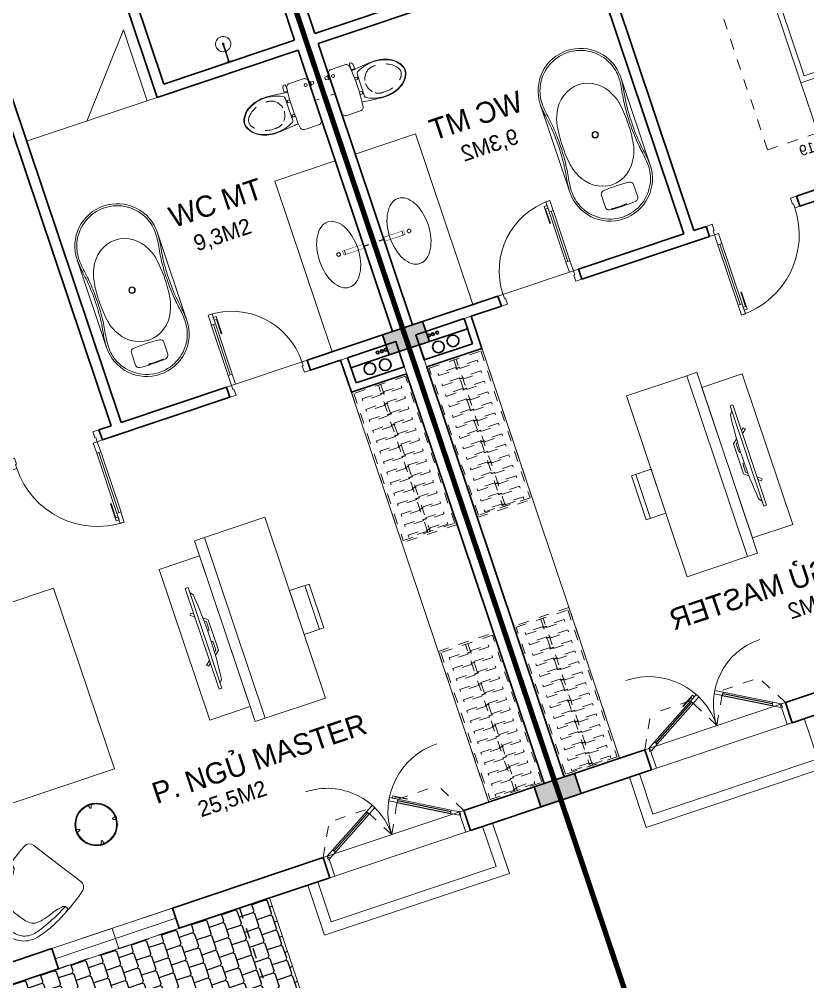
# Model space of a CAD drawing. Header units: metres. Extents: x 568332 to 569219, y 2065964 to 2066430.
# Drawn here: x 568441.15 to 568448.59, y 2065984.76 to 2065993.84 of the extents above; entities that cross this region are included whole.
import ezdxf

# ---------------------------------------------------------------- set-up
doc = ezdxf.new("R2010")
doc.units = ezdxf.units.M
for name, pattern in [('$AUDIT_BAD_LTYPE2', [0]), ('CENTER', [2, 1.25, -0.25, 0.25, -0.25]), ('HIDDEN', [0.375, 0.25, -0.125]), ('HIDDEN2', [0.1875, 0.125, -0.0625]), ('X-5M-G-MB PHONGNGU$0$HIDDEN2', [0.1875, 0.125, -0.0625]), ('xref-thap C (mb tang 32-2)$0$HIDDEN', [0.375, 0.25, -0.125])]:
    doc.linetypes.add(name, pattern=pattern)
doc.layers.get('0').update_dxf_attribs({"linetype": 'CONTINUOUS'})
doc.layers.get('DEFPOINTS').update_dxf_attribs({"linetype": 'CONTINUOUS'})
for name, color, linetype, lineweight in [('-CENTER', 143, 'CENTER', 13), ('-CONCRETE', 1, 'CONTINUOUS', 35), ('-DIM', 9, 'CONTINUOUS', 13), ('-DOOR', 137, 'CONTINUOUS', 9), ('-FURNITURE', 46, 'CONTINUOUS', 9), ('-KH', 143, 'CONTINUOUS', 13), ('-LINE1', 7, 'CONTINUOUS', 18), ('-LINE2', 252, 'CONTINUOUS', 9), ('-STEEL1', 1, 'CONTINUOUS', 35), ('-TEXT', 7, 'CONTINUOUS', 15), ('-WALL', 4, 'CONTINUOUS', 35), ('TEXT25', 2, 'CONTINUOUS', 13)]:
    doc.layers.add(name, color=color, linetype=linetype, lineweight=lineweight)
for name, color, linetype in [('-RANH GIOI LO DAT', 12, 'CONTINUOUS'), ('13. NET HATCH', 252, 'CONTINUOUS'), ('APOLIC', 7, 'CONTINUOUS'), ('ChiaLo', 128, 'CENTER')]:
    doc.layers.add(name, color=color, linetype=linetype)
doc.styles.add('SVN_AVO_thuong', font='')
doc.styles.add('T1', font='', dxfattribs={"height": 200})
doc.styles.get('SVN_AVO_thuong').set_extended_font_data('SVN-Avo')
doc.styles.get('T1').set_extended_font_data('VNgeometric Light')

# ---------------------------------------------------------------- blocks, each defined once
blk = doc.blocks.new('*U187')
at = {"linetype": 'X-5M-G-MB PHONGNGU$0$HIDDEN2'}
for points in [[(0, 600.0000000004657), (0, 0), (1636.196318108544, -5.568266150429466e-10), (1636.196318108544, 599.9999999999088)], [(1616.196318108544, 579.9996613718355), (1616.196318108544, 19.99966137183562), (20, 20.00000000046566), (20, 580.0000000004657)], [(1616.196318108544, 286.6991212949177), (1616.196318108544, 313.0991212948245), (20, 313.0991212953813), (19.99999859370291, 286.6991212952417)], [(113.7817614636733, 319.1750910408318), (109.4317788550979, 319.1750910408318), (109.4317788550979, 280.441767644881), (113.7817614636733, 280.441767644881)], [(227.7817614636733, 319.1750910407849), (223.4317788550979, 319.1750910407849), (223.4317788550979, 280.4417676448341), (227.7817614636733, 280.4417676448341)], [(341.7817614636733, 319.175091040738), (337.4317788550979, 319.175091040738), (337.4317788550979, 280.4417676447872), (341.7817614636733, 280.4417676447872)], [(455.7817614636733, 319.1750910406911), (451.4317788550979, 319.1750910406911), (451.4317788550979, 280.4417676447403), (455.7817614636733, 280.4417676447403)], [(569.7817614636733, 319.1750910406442), (565.431778855098, 319.1750910406442), (565.431778855098, 280.4417676446934), (569.7817614636733, 280.4417676446934)], [(683.7817614636733, 319.1750910405973), (679.431778855098, 319.1750910405973), (679.431778855098, 280.4417676446465), (683.7817614636733, 280.4417676446465)], [(797.7817614636733, 319.1750910405504), (793.431778855098, 319.1750910405504), (793.431778855098, 280.4417676445996), (797.7817614636733, 280.4417676445996)], [(911.7817614636733, 319.1750910405035), (907.431778855098, 319.1750910405035), (907.431778855098, 280.4417676445527), (911.7817614636733, 280.4417676445527)], [(1025.781761463673, 319.1750910404566), (1021.431778855098, 319.1750910404566), (1021.431778855098, 280.4417676445057), (1025.781761463673, 280.4417676445057)], [(1139.781761463673, 319.1750910404097), (1135.431778855098, 319.1750910404097), (1135.431778855098, 280.4417676444588), (1139.781761463673, 280.4417676444588)], [(1253.781761463673, 319.1750910403628), (1249.431778855098, 319.1750910403628), (1249.431778855098, 280.4417676444119), (1253.781761463673, 280.4417676444119)], [(1367.781761463673, 319.1750910403159), (1363.431778855098, 319.1750910403159), (1363.431778855098, 280.441767644365), (1367.781761463673, 280.441767644365)], [(1481.781761463673, 319.175091040269), (1477.431778855098, 319.175091040269), (1477.431778855098, 280.4417676443181), (1481.781761463673, 280.4417676443181)], [(1595.781761463673, 319.175091040222), (1591.431778855098, 319.175091040222), (1591.431778855098, 280.4417676442712), (1595.781761463673, 280.4417676442712)]]:
    blk.add_lwpolyline(points, close=True, dxfattribs=at)
for points in [[(122.2409142897814, 313.1103512093413), (122.2409142897814, 515.2497102723445), (100.1765458012815, 515.2497102723445), (100.1765458012815, 313.1103512093413)], [(236.2409142897814, 313.1103512092944), (236.2409142897814, 515.2497102722975), (214.1765458012815, 515.2497102722975), (214.1765458012815, 313.1103512092944)], [(350.2409142897814, 313.1103512092475), (350.2409142897814, 515.2497102722507), (328.1765458012815, 515.2497102722507), (328.1765458012815, 313.1103512092475)], [(464.2409142897814, 313.1103512092006), (464.2409142897814, 515.2497102722037), (442.1765458012815, 515.2497102722037), (442.1765458012815, 313.1103512092006)], [(578.2409142897814, 313.1103512091537), (578.2409142897814, 515.2497102721569), (556.1765458012815, 515.2497102721569), (556.1765458012815, 313.1103512091537)], [(692.2409142897814, 313.1103512091068), (692.2409142897814, 515.24971027211), (670.1765458012815, 515.24971027211), (670.1765458012815, 313.1103512091068)], [(806.2409142897814, 313.1103512090599), (806.2409142897814, 515.249710272063), (784.1765458012815, 515.249710272063), (784.1765458012815, 313.1103512090599)], [(920.2409142897814, 313.110351209013), (920.2409142897814, 515.2497102720162), (898.1765458012815, 515.2497102720162), (898.1765458012815, 313.110351209013)], [(1034.240914289781, 313.1103512089661), (1034.240914289781, 515.2497102719692), (1012.176545801281, 515.2497102719692), (1012.176545801281, 313.1103512089661)], [(1148.240914289781, 313.1103512089192), (1148.240914289781, 515.2497102719224), (1126.176545801281, 515.2497102719224), (1126.176545801281, 313.1103512089192)], [(1262.240914289781, 313.1103512088723), (1262.240914289781, 515.2497102718754), (1240.176545801281, 515.2497102718754), (1240.176545801281, 313.1103512088723)], [(1376.240914289781, 313.1103512088254), (1376.240914289781, 515.2497102718285), (1354.176545801281, 515.2497102718285), (1354.176545801281, 313.1103512088254)], [(1490.240914289781, 313.1103512087785), (1490.240914289781, 515.2497102717816), (1468.176545801281, 515.2497102717816), (1468.176545801281, 313.1103512087785)], [(1604.240914289781, 313.1103512087315), (1604.240914289781, 515.2497102717347), (1582.176545801281, 515.2497102717347), (1582.176545801281, 313.1103512087315)], [(100.1765458012815, 286.7103512094345), (100.1765458012815, 92.0852110228024), (122.2409142897814, 92.0852110228024), (122.2409142897814, 286.7103512094345)], [(214.1765458012815, 286.7103512093876), (214.1765458012815, 92.08521102275549), (236.2409142897814, 92.08521102275549), (236.2409142897814, 286.7103512093876)], [(328.1765458012815, 286.7103512093407), (328.1765458012815, 92.08521102270858), (350.2409142897814, 92.08521102270858), (350.2409142897814, 286.7103512093407)], [(442.1765458012815, 286.7103512092938), (442.1765458012815, 92.08521102266168), (464.2409142897814, 92.08521102266168), (464.2409142897814, 286.7103512092938)], [(556.1765458012815, 286.7103512092469), (556.1765458012815, 92.08521102261477), (578.2409142897814, 92.08521102261477), (578.2409142897814, 286.7103512092469)], [(670.1765458012815, 286.7103512092), (670.1765458012815, 92.08521102256786), (692.2409142897814, 92.08521102256786), (692.2409142897814, 286.7103512092)], [(784.1765458012815, 286.7103512091531), (784.1765458012815, 92.08521102252095), (806.2409142897814, 92.08521102252095), (806.2409142897814, 286.7103512091531)], [(898.1765458012815, 286.7103512091062), (898.1765458012815, 92.08521102247404), (920.2409142897814, 92.08521102247404), (920.2409142897814, 286.7103512091062)], [(1012.176545801281, 286.7103512090592), (1012.176545801281, 92.08521102242715), (1034.240914289781, 92.08521102242715), (1034.240914289781, 286.7103512090592)], [(1126.176545801281, 286.7103512090123), (1126.176545801281, 92.08521102238024), (1148.240914289781, 92.08521102238024), (1148.240914289781, 286.7103512090123)], [(1240.176545801281, 286.7103512089654), (1240.176545801281, 92.08521102233333), (1262.240914289781, 92.08521102233333), (1262.240914289781, 286.7103512089654)], [(1354.176545801281, 286.7103512089186), (1354.176545801281, 92.08521102228642), (1376.240914289781, 92.08521102228642), (1376.240914289781, 286.7103512089186)], [(1468.176545801281, 286.7103512088717), (1468.176545801281, 92.0852110222395), (1490.240914289781, 92.0852110222395), (1490.240914289781, 286.7103512088717)], [(1582.176545801281, 286.7103512088247), (1582.176545801281, 92.0852110221926), (1604.240914289781, 92.0852110221926), (1604.240914289781, 286.7103512088247)]]:
    blk.add_lwpolyline(points, dxfattribs=at)
blk = doc.blocks.new('*U189')
at = {"linetype": 'X-5M-G-MB PHONGNGU$0$HIDDEN2'}
for points in [[(0, 600.0000000004657), (0, 0), (1636.196318366162, -5.568266151489479e-10), (1636.196318366162, 599.9999999999088)], [(1616.196318366162, 579.9996613718355), (1616.196318366162, 19.99966137183562), (20, 20.00000000046566), (20, 580.0000000004657)], [(1616.196318366162, 286.6991212949177), (1616.196318366162, 313.0991212948245), (20, 313.0991212953813), (19.99999859370291, 286.6991212952417)], [(113.7817614636733, 319.1750910408318), (109.4317788550979, 319.1750910408318), (109.4317788550979, 280.441767644881), (113.7817614636733, 280.441767644881)], [(227.7817614636733, 319.1750910407849), (223.4317788550979, 319.1750910407849), (223.4317788550979, 280.4417676448341), (227.7817614636733, 280.4417676448341)], [(341.7817614636733, 319.175091040738), (337.4317788550979, 319.175091040738), (337.4317788550979, 280.4417676447872), (341.7817614636733, 280.4417676447872)], [(455.7817614636733, 319.1750910406911), (451.4317788550979, 319.1750910406911), (451.4317788550979, 280.4417676447403), (455.7817614636733, 280.4417676447403)], [(569.7817614636733, 319.1750910406442), (565.431778855098, 319.1750910406442), (565.431778855098, 280.4417676446934), (569.7817614636733, 280.4417676446934)], [(683.7817614636733, 319.1750910405973), (679.431778855098, 319.1750910405973), (679.431778855098, 280.4417676446465), (683.7817614636733, 280.4417676446465)], [(797.7817614636733, 319.1750910405504), (793.431778855098, 319.1750910405504), (793.431778855098, 280.4417676445996), (797.7817614636733, 280.4417676445996)], [(911.7817614636733, 319.1750910405035), (907.431778855098, 319.1750910405035), (907.431778855098, 280.4417676445527), (911.7817614636733, 280.4417676445527)], [(1025.781761463673, 319.1750910404566), (1021.431778855098, 319.1750910404566), (1021.431778855098, 280.4417676445057), (1025.781761463673, 280.4417676445057)], [(1139.781761463673, 319.1750910404097), (1135.431778855098, 319.1750910404097), (1135.431778855098, 280.4417676444588), (1139.781761463673, 280.4417676444588)], [(1253.781761463673, 319.1750910403628), (1249.431778855098, 319.1750910403628), (1249.431778855098, 280.4417676444119), (1253.781761463673, 280.4417676444119)], [(1367.781761463673, 319.1750910403159), (1363.431778855098, 319.1750910403159), (1363.431778855098, 280.441767644365), (1367.781761463673, 280.441767644365)], [(1481.781761463673, 319.175091040269), (1477.431778855098, 319.175091040269), (1477.431778855098, 280.4417676443181), (1481.781761463673, 280.4417676443181)], [(1595.781761463673, 319.175091040222), (1591.431778855098, 319.175091040222), (1591.431778855098, 280.4417676442712), (1595.781761463673, 280.4417676442712)]]:
    blk.add_lwpolyline(points, close=True, dxfattribs=at)
for points in [[(122.2409142897814, 313.1103512093413), (122.2409142897814, 515.2497102723445), (100.1765458012815, 515.2497102723445), (100.1765458012815, 313.1103512093413)], [(236.2409142897814, 313.1103512092944), (236.2409142897814, 515.2497102722975), (214.1765458012815, 515.2497102722975), (214.1765458012815, 313.1103512092944)], [(350.2409142897814, 313.1103512092475), (350.2409142897814, 515.2497102722507), (328.1765458012815, 515.2497102722507), (328.1765458012815, 313.1103512092475)], [(464.2409142897814, 313.1103512092006), (464.2409142897814, 515.2497102722037), (442.1765458012815, 515.2497102722037), (442.1765458012815, 313.1103512092006)], [(578.2409142897814, 313.1103512091537), (578.2409142897814, 515.2497102721569), (556.1765458012815, 515.2497102721569), (556.1765458012815, 313.1103512091537)], [(692.2409142897814, 313.1103512091068), (692.2409142897814, 515.24971027211), (670.1765458012815, 515.24971027211), (670.1765458012815, 313.1103512091068)], [(806.2409142897814, 313.1103512090599), (806.2409142897814, 515.249710272063), (784.1765458012815, 515.249710272063), (784.1765458012815, 313.1103512090599)], [(920.2409142897814, 313.110351209013), (920.2409142897814, 515.2497102720162), (898.1765458012815, 515.2497102720162), (898.1765458012815, 313.110351209013)], [(1034.240914289781, 313.1103512089661), (1034.240914289781, 515.2497102719692), (1012.176545801281, 515.2497102719692), (1012.176545801281, 313.1103512089661)], [(1148.240914289781, 313.1103512089192), (1148.240914289781, 515.2497102719224), (1126.176545801281, 515.2497102719224), (1126.176545801281, 313.1103512089192)], [(1262.240914289781, 313.1103512088723), (1262.240914289781, 515.2497102718754), (1240.176545801281, 515.2497102718754), (1240.176545801281, 313.1103512088723)], [(1376.240914289781, 313.1103512088254), (1376.240914289781, 515.2497102718285), (1354.176545801281, 515.2497102718285), (1354.176545801281, 313.1103512088254)], [(1490.240914289781, 313.1103512087785), (1490.240914289781, 515.2497102717816), (1468.176545801281, 515.2497102717816), (1468.176545801281, 313.1103512087785)], [(1604.240914289781, 313.1103512087315), (1604.240914289781, 515.2497102717347), (1582.176545801281, 515.2497102717347), (1582.176545801281, 313.1103512087315)], [(100.1765458012815, 286.7103512094345), (100.1765458012815, 92.0852110228024), (122.2409142897814, 92.0852110228024), (122.2409142897814, 286.7103512094345)], [(214.1765458012815, 286.7103512093876), (214.1765458012815, 92.08521102275549), (236.2409142897814, 92.08521102275549), (236.2409142897814, 286.7103512093876)], [(328.1765458012815, 286.7103512093407), (328.1765458012815, 92.08521102270858), (350.2409142897814, 92.08521102270858), (350.2409142897814, 286.7103512093407)], [(442.1765458012815, 286.7103512092938), (442.1765458012815, 92.08521102266168), (464.2409142897814, 92.08521102266168), (464.2409142897814, 286.7103512092938)], [(556.1765458012815, 286.7103512092469), (556.1765458012815, 92.08521102261477), (578.2409142897814, 92.08521102261477), (578.2409142897814, 286.7103512092469)], [(670.1765458012815, 286.7103512092), (670.1765458012815, 92.08521102256786), (692.2409142897814, 92.08521102256786), (692.2409142897814, 286.7103512092)], [(784.1765458012815, 286.7103512091531), (784.1765458012815, 92.08521102252095), (806.2409142897814, 92.08521102252095), (806.2409142897814, 286.7103512091531)], [(898.1765458012815, 286.7103512091062), (898.1765458012815, 92.08521102247404), (920.2409142897814, 92.08521102247404), (920.2409142897814, 286.7103512091062)], [(1012.176545801281, 286.7103512090592), (1012.176545801281, 92.08521102242715), (1034.240914289781, 92.08521102242715), (1034.240914289781, 286.7103512090592)], [(1126.176545801281, 286.7103512090123), (1126.176545801281, 92.08521102238024), (1148.240914289781, 92.08521102238024), (1148.240914289781, 286.7103512090123)], [(1240.176545801281, 286.7103512089654), (1240.176545801281, 92.08521102233333), (1262.240914289781, 92.08521102233333), (1262.240914289781, 286.7103512089654)], [(1354.176545801281, 286.7103512089186), (1354.176545801281, 92.08521102228642), (1376.240914289781, 92.08521102228642), (1376.240914289781, 286.7103512089186)], [(1468.176545801281, 286.7103512088717), (1468.176545801281, 92.0852110222395), (1490.240914289781, 92.0852110222395), (1490.240914289781, 286.7103512088717)], [(1582.176545801281, 286.7103512088247), (1582.176545801281, 92.0852110221926), (1604.240914289781, 92.0852110221926), (1604.240914289781, 286.7103512088247)]]:
    blk.add_lwpolyline(points, dxfattribs=at)
blk = doc.blocks.new('1800X2000')
at = {"layer": '-FURNITURE'}
blk.add_line((325497.3064970744, 17765.29446492715), (325497.3064973904, 19565.2944651944), dxfattribs=at)
for points in [[(323997.3057774993, 19565.2944651944), (325997.3064971831, 19565.2944651944), (325997.3064971831, 17765.29446484288), (323997.3057774993, 17765.29446484288)], [(325612.9490047574, 19390.79434491032), (325919.0064973457, 19390.79434491032), (325919.0064973457, 18691.29434485664), (325612.9490047574, 18691.29434485664)], [(325612.9490046239, 18629.79434491026), (325919.0064972151, 18629.79434491026), (325919.0064972151, 17946.79434485664), (325612.9490046239, 17946.79434485664)]]:
    blk.add_lwpolyline(points, close=True, dxfattribs=at)
blk = doc.blocks.new('shower')
for points in [[(180919.3447017173, -32316.45425928477), (180912.3337561736, -32316.45425928477), (180912.3337561736, -32146.62790954509), (180919.3447017173, -32146.62790954509)], [(180929.3839969719, -32326.62790954066), (180902.2944609144, -32326.62790954066), (180902.2944609144, -32316.45425928477), (180929.3839969719, -32316.45425928477)]]:
    blk.add_lwpolyline(points, close=True)
for radius, start, end in [(72, 272.7906698559544, 267.2093301440456), (8.346062492523743, 294.8355446212717, 245.1644553787283)]:
    blk.add_arc((180915.8392289462, -32146.62790954416), radius, start, end)
blk = doc.blocks.new('XR.MB.LM123$0$tvi 1')
blk.add_lwpolyline([(28.54445810673496, -2.291926648467779e-10), (28.54445810673496, -999.9999999999964), (-7.275957614183426e-12, -1000), (0, 0)], close=True)
for points in [[(28.54445810680045, -50.31958968611434), (52.37372755713295, -80.86315460130209)], [(-24.09820395050338, -235.5599978379832), (-39.09879504836863, -251.7939635238108)], [(0, -284.7849796677438), (-39.09879504836863, -251.7939635238108)], [(0, -255.9952397129928), (-24.09820395050338, -235.5599978379832)], [(69.66229681991535, -315.0836646851385), (111.1934016081432, -350.2927865858655), (111.193401608034, -649.712917566063), (69.68611289083492, -684.9110379843005)], [(89.09002233762294, -445.7449799550195), (89.09002233762294, -359.9578938602899), (70.91298945683957, -344.6203678706661)], [(89.09002233762294, -445.7449799550195), (73.49991829216015, -445.7449799550232)], [(89.09002233768115, -554.2550200447404), (89.09002233773936, -640.0421061392371), (70.91298945678864, -655.3796321293303)], [(89.09002233768115, -554.2550200447404), (73.49991829216015, -554.2550200447404)], [(0, -715.2150203320198), (-39.09879504836863, -748.2060364759491)], [(-24.09820395050338, -764.4400021620095), (-39.09879504836863, -748.2060364759491)], [(0, -744.004760287), (-24.09820395050338, -764.4400021620095)], [(28.54445810674224, -949.680410313882), (52.37372755713295, -919.1368453984578)]]:
    blk.add_lwpolyline(points)
blk.add_arc((-4025.16618952866, -499.9999999999964), 4099.025185406737, 354.1310878512652, 5.868912148527433)
blk = doc.blocks.new('A$C7D524948')
at = {"layer": '-FURNITURE'}
for points in [[(-1.862645149230957e-09, 824.9500000011176, 0.02374928999430728), (-77.15000000130385, 820, 0.1110396266945436), (-175.0999999996275, 786.1500000022352, 0.08516816991690027), (-234.9500000011176, 733.25, 0.08855014736123698), (-281.5499999988824, 649.3499999996275, 0.02790636319614463), (-315.9500000011176, 525.5999999996275, 0.02834164487538841), (-340.4000000022352, 372.8000000007451, 0.04711987010175965), (-341.0999999996275, 283.4000000003725, 0.5135274654112972), (-284.5500000007451, 299.9500000011176, 0.05957759956988055), (-242.5500000026077, 413.6500000003725, -0.03446512451505389), (-213.1500000003725, 507.4499999992549, -0.05927668371543007), (-182.7500000009313, 564.2999999988824, -0.1661460996977688), (-133.4500000011176, 600.4000000003725, -0.0525641271264061), (-75.80000000074506, 611.9500000011176, -0.02855401869774651), (-1.862645149230957e-09, 614.6500000003725, -3.543335205159532)], [(-1.862645149230957e-09, 824.9500000011176, -0.02374928999430728), (77.14999999850988, 820.0000000018626, -0.1110396266945436), (175.0999999986961, 786.1500000003725, -0.08516816991690027), (234.9499999992549, 733.25, -0.08855014736123698), (281.5499999988824, 649.3499999996275, -0.02790636319614463), (315.9500000011176, 525.5999999996275, -0.02834164487538841), (340.3999999985099, 372.8000000007451, -0.04711987010175965), (341.0999999996275, 283.4000000022352, -0.5135274654112972), (284.5500000007451, 299.9499999992549, -0.05957759956988055), (242.5499999988824, 413.6499999985099, 0.03446512451505389), (213.1499999994412, 507.4500000011176, 0.05927668371543007), (182.75, 564.3000000007451, 0.1661460996977688), (133.4499999983236, 600.4000000003725, 0.0525641271264061), (75.79999999888241, 611.9499999992549, 0.02855401869774651), (-1.862645149230957e-09, 614.6500000003725, 3.543335205159532)], [(-0.5500000007450581, 774.1500000003725, 0.1055837687742558), (-137.8000000007451, 751.3000000007451, 0.08397584501256396), (-176, 728.25, 0.1493020227225411), (-241.2000000011176, 626.1999999992549, 0.02490854660583826), (-289.25, 424.1500000003725, 0.02643887537121914), (-306.5679914960638, 278.4068524483591, -0.8863330528017872)], [(-0.5500000007450581, 774.1500000003725, -0.1055837687742558), (136.6999999992549, 751.3000000007451, -0.08397584501256396), (174.8999999985099, 728.2500000018626, -0.1493020227225411), (240.0999999986961, 626.1999999992549, -0.02490854660583826), (288.1499999975786, 424.1500000003725, -0.02643887537121914), (305.467991495505, 278.4068524483591, 0.8863330528017872)], [(-342.8562581948936, 328.1164919566363, 0.02267140514630937), (-350.039135296829, 124.5, 0.01212164544072816), (-345.6391352973878, 57.0500000026077, 0.4055082152921144), (-279.3891352973878, 0), (0, 0)], [(342.8562581939623, 328.1164919547737, -0.02267140514630937), (350.0391352958977, 124.5, -0.01212164544072816), (345.6391352955252, 57.05000000074506, -0.4055082152921144), (279.3891352964565, 0), (0, 0)]]:
    blk.add_lwpolyline(points, format="xyb", dxfattribs=at)
blk = doc.blocks.new('A$C52EE6B0C')
for p, q in [((-17.20769670707523, 15.73427220259327), (17.21740616677562, 15.73427220259327)), ((-17.20769664159161, -15.76179078378482), (17.25286010079435, -15.76177874789573))]:
    blk.add_line(p, q)
for radius in [1.2047244094, 1.0625984252]:
    blk.add_circle((0.004854760598391294, -0.01375929062487558), radius)
for centre, radius, start, end in [((-17.24314525874797, -0.01207868778146803), 15.74633857169191, 90.00004679933201, 180.0060212317107), ((-17.25508472573711, 0.1019342582440004), 14.92367355756088, 89.89259614786677, 114.0143398310184), ((-18.18116453613038, -21.56814891623799), 37.31420158923805, 80.32537186998005, 88.55949406869577), ((-17.85723445771146, -16.41196067107376), 31.44385665188106, 80.95530103647799, 88.85173392611411), ((3.492732717044419, 116.0118507486186), 102.6900642221361, 260.8064278436171, 264.356453546728), ((10.00461303815246, 158.7953360565007), 145.2428134353977, 261.321760178495, 262.6566174950622), ((-0.8758374273893423, 77.0744670072454), 62.80248494290996, 262.9722866301048, 270.8034968767962), ((0.8855469487607479, 77.0744670072454), 62.80248494290996, 269.1965031232039, 277.0277133698951), ((-18.4352474148327, 226.8786012548953), 214.5500408366301, 276.9922117853802, 278.5967700074263), ((-9.994903516751947, 158.7953360565007), 145.2428134353977, 277.3433825049378, 278.678239821505), ((18.19087405753089, -21.56814891623799), 37.31420158923805, 91.44050593130423, 99.67462813001998), ((17.49661970126908, -11.01489087357186), 26.04177352760918, 90.57161639594337, 98.52623542419117), ((17.38028173809289, 0.6458196171442978), 14.38048270410287, 65.5240217261104, 90.57161639594337), ((17.25285478011938, -0.01207868778146803), 15.74633857169191, 359.9939787682893, 89.999953200668), ((-17.21041953764507, 0.001682114729192108), 15.03342542002128, 114.0143397923319, 180.0588324882195), ((-7.450100970658241, -0.4025184732163325), 12.18724008712164, 113.3669392692271, 178.1720206420629), ((-5.419667109847069, -2.205582012422383), 14.69270855791083, 98.51976196149644, 117.8512947361469), ((-0.2559751088847406, -36.67531980102649), 49.54707038386372, 89.69837733597764, 98.51976196149644), ((-0.4392543211579323, 89.40770245710155), 75.83928513553873, 265.3361413481834, 270.3355216603239), ((0.5786736126174219, 84.46415005414747), 70.89675459107134, 269.5362586194438, 275.7509718273354), ((0.26568463028525, -36.67531980102649), 49.54707038386372, 81.48023803850357, 90.30162266402236), ((5.429376631247578, -2.205582012422383), 14.69270855791083, 62.14870526385309, 81.48023803850357), ((7.459810492087854, -0.4025184732163325), 12.18724008712164, 1.827979357937088, 66.63306073077288), ((17.03142645675689, -0.1205247127218172), 15.22249436628161, 0.4018525137937155, 65.5240217261104), ((28.29923964393674, 2.770475775178056), 0.2863587186237817, 160.8078893687392, 185.677575747249), ((1.032724158198107, 0.0596931052277796), 27.11457574387047, 359.8447870516113, 5.677575747249001), ((28.14528837171383, 2.82406351249665), 0.1233475539422422, 123.474108831765, 160.8078893687392), ((28.11764562025201, 2.865868186636362), 0.07323016681635565, 85.79124561711077, 123.474108831765), ((28.11499697584077, 2.829875804425683), 0.1093198730242431, 39.09426345110634, 85.79124561711077), ((27.9923979784362, 2.718469867249951), 0.2748749163090767, 4.941295606222266, 41.00239497281166), ((1.841417531803017, 0.05082119413418695), 26.56153366930607, 359.8606935406443, 5.815426488843808), ((-17.24314525874797, -0.01544044824549928), 15.74633857169191, 179.9939787682893, 269.999953200668), ((-17.21041951692314, -0.02920073014684021), 15.03342545060523, 179.9411309193374, 245.9856601689816), ((-7.450100970658241, 0.3749993371893652), 12.18724008712164, 181.8279793579371, 246.6330607307729), ((7.459810492087854, 0.3749993371893652), 12.18724008712164, 293.3669392692271, 358.1720206420629), ((17.25285478011938, -0.01544044824549928), 15.74633857169191, 270.000046799332, 0.006021231710728335), ((17.0314264257031, 0.09300610912032425), 15.22249441194929, 294.4759783475301, 359.5981396082714), ((28.29923964393674, -2.797994911205024), 0.2863587186237817, 174.322424252751, 199.1921106312608), ((1.032724158198107, -0.08721224125474691), 27.11457574387047, 354.322424252751, 0.1552129483886985), ((28.14528837171383, -2.851582648523618), 0.1233475539422422, 199.1921106312608, 236.525891168235), ((28.11764562025201, -2.89338732266333), 0.07323016681635565, 236.525891168235, 274.2087543828892), ((28.11499697584077, -2.85739494045265), 0.1093198730242431, 274.2087543828892, 320.9057365488936), ((27.9923979784362, -2.745989003276918), 0.2748749163090767, 318.9976050271883, 355.0587043937777), ((1.841417531803017, -0.07834033016115427), 26.56153366930607, 354.1845735111562, 0.1393064593556944), ((-17.25508472573711, -0.1294528978760354), 14.92367355756088, 245.9856601689816, 270.1074038521332), ((3.492732717044419, -116.0393693881924), 102.6900642221361, 95.64354645327202, 99.19357215638293), ((-5.419667109847069, 2.178062876395416), 14.69270855791083, 242.1487052638531, 261.4802380385036), ((-0.8758374273893423, -77.10198614327237), 62.80248494290996, 89.19650312320385, 97.02771336989514), ((-0.2559751088847406, 36.64780066499952), 49.54707038386372, 261.4802380385036, 270.3016226640223), ((-0.4392543211579323, -89.43522109673359), 75.83928513553873, 89.66447833967614, 94.66385865181664), ((0.26568463028525, 36.64780066499952), 49.54707038386372, 269.6983773359776, 278.5197619614964), ((0.5786736126174219, -84.4916686937795), 70.89675459107134, 84.24902817266455, 90.4637413805562), ((0.8855469487607479, -77.10198614327237), 62.80248494290996, 82.97228663010486, 90.80349687679617), ((5.429376631247578, 2.178062876395416), 14.69270855791083, 278.5197619614964, 297.8512947361469), ((-18.4352474148327, -226.9061198945274), 214.5500408366301, 81.40322999257371, 83.00778821461982), ((17.38028173809289, -0.6733382567763329), 14.38048270410287, 269.4283836040566, 294.4759782738896), ((-18.18116453613038, 21.54062978021102), 37.31420158923805, 271.4405059313042, 279.6746281300199), ((-17.85723445771146, 16.38444203144172), 31.44385665188106, 271.1482660738859, 279.044698963522), ((10.00461303815246, -158.8228551925276), 145.2428134353977, 97.3433825049378, 98.67823982150497), ((-9.994903516751947, -158.8228551925276), 145.2428134353977, 81.32176017849503, 82.65661749506219), ((18.19087405753089, 21.54062978021102), 37.31420158923805, 260.32537186998, 268.5594940686958), ((17.49661970126908, 10.98737223393982), 26.04177352760918, 261.4737645758088, 269.4283836040566)]:
    blk.add_arc(centre, radius, start, end)
at = {"layer": 'DEFPOINTS'}
for tag, p in [('MODELNUMBER', (0, 0)), ('TRADENAME', (0, -0.001666666648816317)), ('PRODUCT', (0, -0.003333333355840296)), ('MATERIAL', (0, -0.005000000004656613))]:
    blk.add_attdef(tag, p, '', height=0.001, dxfattribs=at)
blk = doc.blocks.new('A$C18091ED7')
for p, q in [((9.957147995010018e-09, -42.13376978135784), (0, -3.786117304116488e-07)), ((146.1412317672475, -26.59467297248193), (179.181621938591, -26.59467296488583)), ((146.1412317672475, -26.59467297248193), (146.1412317680188, -30.17859706786112)), ((146.1412317680188, -30.17859706786112), (165.7503655985456, -30.17859706340823)), ((153.0594147269658, -36.79204952501459), (146.1412317680188, -30.17859706786112)), ((152.3191092506386, -2.717133611440659e-07), (152.3191092568413, -26.59467297093943)), ((152.3191092506386, -2.717133611440659e-07), (179.1816219322718, -2.654269337654114e-07)), ((153.0594147269658, -36.79204952501459), (165.7503656001572, -36.79204952192958)), ((153.0594147275151, -39.73033438943094), (153.0594147269658, -36.79204952501459)), ((153.0594147275151, -39.73033438943094), (178.4413164740145, -39.73033438349376)), ((153.0594147275151, -39.73033438943094), (178.4413164740145, -39.73033438349376)), ((153.0594147275151, -39.73033438943094), (153.0594147281554, -42.13376974494895)), ((185.3594994290725, -30.17859705851879), (165.7503655985456, -30.17859706340823)), ((178.4413164733487, -36.79204951884458), (165.7503656001572, -36.79204952192958)), ((185.3594994290725, -30.17859705851879), (178.4413164733487, -36.79204951884458)), ((178.4413164733487, -36.79204951884458), (178.4413164740145, -39.73033438349376)), ((178.4413164740145, -39.73033438349376), (178.4413164746547, -42.1337697392446)), ((179.1816219322718, -2.654269337654114e-07), (179.181621938591, -26.59467296488583)), ((179.181621938591, -26.59467296488583), (185.3594994283012, -26.59467296337243)), ((185.3594994283012, -26.59467296337243), (185.3594994290725, -30.17859705851879)), ((-83.25994817525861, -267.3592828898691), (-83.259948167517, -299.9634285944048)), ((-62.88950393904452, -265.3807882612164), (-81.28145355204106, -265.3807882657275)), ((-60.91100931491019, -267.3592828844266), (-60.91100930728498, -299.9634285889624)), ((60.9110093945892, -267.3592828557594), (60.9110094022144, -299.9634285600623)), ((62.88950401780676, -265.3807882316178), (81.2814536308033, -265.3807882273395)), ((83.25994825493763, -267.3592828505498), (83.25994826256283, -299.9634285550856)), ((165.3959958605519, -261.9873972070927), (165.3959958671003, -289.7349902229907)), ((167.8691141396885, -259.5142789271486), (228.0810223811895, -259.5142789128586)), ((230.5541406641933, -274.3229751045001), (230.5541406613593, -261.9873971916386)), ((-83.25994817257379, -278.4883151478134), (-83.25994817046012, -287.6388527823146)), ((-60.91100930959874, -290.0299398849311), (-83.25994816994717, -290.0299398901407)), ((60.91100939990065, -290.029939856031), (83.25994826024908, -290.0299398510542)), ((83.25994825750604, -278.488315108727), (83.2599482596197, -287.6388527429954)), ((167.8691141472664, -292.2081085020036), (206.7175896017579, -292.2081084926904))]:
    blk.add_line(p, q)
for points in [[(230.0000000517721, -218.5046414944518, -0.1374073801801567), (225.4781190853137, -234.6482587013161), (221.7949787454636, -240.7070387715066, -0.2360805181595358), (198.2560902649639, -255.4947853636986, -0.0519608230665726), (-198.2560901437319, -255.4947854572965, -0.236080518165078), (-221.7949786317113, -240.7070388760185), (-225.4781189743626, -234.6482588077488, -0.1374073801809237), (-229.9999999484608, -218.5046416030382), (-229.9999999831671, -71.98694829508895, -0.1989123673786679), (-226.3782021181105, -63.2431547633314), (-208.8906150607545, -45.75556769772083, -0.1989123673792025), (-200.1468215308087, -42.13376982865157), (9.971699910238385e-09, -42.13376978135784), (200.1468215506357, -42.13376973403501, -0.1989123673792025), (208.8906150822841, -45.75556759897154), (226.3782021480001, -63.24315465634572, -0.1989123673791691), (230.0000000170658, -71.98694818626973)], [(144.14367173758, -618.9627606730501, -0.2124047892419209), (26.30999211127346, -734.491494372196, -0.0276853236339062), (-0.5628229983012716, -738.609219571983, -0.0222792448073508), (-26.30999181118386, -734.4914943844487, -0.2124047892421136), (-144.1436714920528, -618.9627607410075, -0.1427957259999892), (-167.2376623962118, -428.0139674870588, -0.0930051380368448), (-127.9331820271946, -309.1271633332653, -0.2564387014614383), (-111.240849547703, -299.9634286007786), (4.746470949612558e-08, -299.9634285748762), (111.2408496426324, -299.9634285482753, -0.2564387014619951), (127.933182126606, -309.1271632729331, -0.0930051380368741), (167.2376625517572, -428.0139674081001, -0.1427957260000456)]]:
    blk.add_lwpolyline(points, format="xyb", close=True)
at = {"linetype": 'xref-thap C (mb tang 32-2)$0$HIDDEN', "ltscale": 100}
blk.add_lwpolyline([(61.00044987679576, -669.0176259216969, -0.1990312026443698), (1.417429302819073e-07, -698.769823720475, -0.1990312026443799), (-61.00044960746891, -669.0176259504806, -0.2189240232571595), (-131.9321382956405, -478.313622940972, -0.1537914605682739), (-112.4681372026971, -403.989815428853, -0.2367011859554165), (5.876427167095244e-08, -347.5870280214876, -0.2367011859554843), (112.4681373467611, -403.9898153757968, -0.1537914605681893), (131.9321384748619, -478.313622878748, -0.2189240232571754)], format="xyb", close=True, dxfattribs=at)
blk.add_circle((165.7503656100234, -78.39166221523192), 13.90362011701458)
for centre, radius, start, end in [((-81.28145355158267, -267.3592828894034), 1.978494623656905, 90.00000001354867, 180.0000000133402), ((-62.88950393858613, -267.3592828848923), 1.978494623656905, 1.334021322268115e-08, 90.00000001354867), ((62.88950401826514, -267.3592828552937), 1.978494623656905, 90.00000001354867, 180.0000000133402), ((81.28145363126168, -267.3592828510155), 1.978494623656905, 1.334021322268115e-08, 90.00000001354867), ((167.8691141402633, -261.9873972065106), 2.473118279571131, 90.00000001354867, 180.0000000133402), ((167.8691141466952, -289.7349902224087), 2.473118279571131, 180.0000000133402, 270.0000000135486), ((206.717589598069, -276.6690117186226), 15.53909677420133, 270.0000000135486, 306.4658507565522), ((168.3527972659103, -224.7572911087773), 80.08895368617857, 306.4658507565522, 320.3122930343796), ((228.0810223845983, -274.3229751050822), 2.473118279571131, 320.3122930343796, 1.334021322268115e-08)]:
    blk.add_arc(centre, radius, start, end)
for points, knots in [([(-155.6468228230951, -259.4535552573798), (-156.6353001506941, -267.2522313103836), (-164.2940232875517, -328.394745314552), (-169.1545302536251, -385.0939582949213), (-183.68571763406, -527.7705276800843), (-135.602968026873, -679.1126648240606), (-50.29344375100118, -735.2493608418445), (-19.70048385594782, -741.0901266933652), (1.531116140540689e-07, -743.6724421556864)], [130.6139379315478, 130.6139379315478, 130.6139379315478, 130.6139379315478, 152.8521090939923, 311.1293507817257, 417.703951170228, 561.3833927516608, 697.6926317810714, 710.812262267882, 710.812262267882, 710.812262267882, 710.812262267882]), ([(155.6468228994709, -259.4535551877343), (156.6353002305841, -267.2522312389628), (164.2940233960289, -328.3947452375724), (169.1545303888706, -385.0939582149149), (183.6857178367027, -527.7705275934422), (135.6029683008201, -679.1126647599449), (50.29344405157826, -735.2493608178338), (19.70048415924612, -741.0901266841101), (1.530679583083838e-07, -743.6724421554536)], [130.613937934949, 130.613937934949, 130.613937934949, 130.613937934949, 152.8521090939923, 311.1293507817257, 417.703951170228, 561.3833927516608, 697.6926317810714, 710.812262267882, 710.812262267882, 710.812262267882, 710.812262267882])]:
    blk.add_open_spline(points, degree=3, knots=knots)
blk = doc.blocks.new('Sink_Cicle')
blk.add_lwpolyline([(17.49999987077899, -50.00226151314564), (-17.49999987077899, -49.99773848685436), (-17.51615354442038, -252.2967581441626), (17.48384613892995, -252.3012811850058)], close=True)
blk.add_circle((0, -300), 17.5)
at = {"layer": 'DEFPOINTS'}
blk.add_line((0, -100), (0, 0), dxfattribs=at)
blk.add_wipeout([(17.499999870775355, -50.00226151314928), (-17.49999987078263, -49.99773848685436), (-17.516153544427652, -252.29675814416623), (17.48384613892631, -252.3012811850058)])
at = {"layer": '-FURNITURE', "linetype": 'Continuous'}
blk.add_ellipse((0, -300), major_axis=(-325, 0), ratio=0.5846153846153846, dxfattribs=at)
blk.add_line((-17.51421511289664, -237.2967582757119), (17.48578462866135, -237.3012813020032))
blk = doc.blocks.new('tbl1')
at = {"layer": '-FURNITURE'}
for points in [[(-19.7318235830171, 199.0618887953169), (-20.00000000081491, 202.1778609547764), (19.99999999918509, 202.1778609547764), (19.73182358138729, 199.0618887953169), (-8.149072527885437e-10, 200.1778609545727)], [(-202.1778609555913, -20), (-202.1778609555913, 20), (-199.0618887961609, 19.7318235822022), (-200.1778609553294, 9.313225746154785e-10), (-199.0618887961609, -19.73182358033955)], [(202.1778609539615, -20), (199.0618887945311, -19.73182358033955), (200.1778609537287, 9.313225746154785e-10), (200.2090254699579, 19.83055200098897), (202.1778609539615, 20)], [(19.99999999918509, -202.1778609547764), (-20.00000000081491, -202.1778609547764), (-19.7318235830171, -199.061888795346), (-8.149072527885437e-10, -200.1778609546018), (19.73182358138729, -199.061888795346)]]:
    blk.add_hatch(color=256, dxfattribs=at).paths.add_polyline_path(points, flags=0)
at = {"layer": '-FURNITURE', "flags": 128}
for points in [[(-19.7318235830171, 199.061888795346), (-20.00000000081491, 202.1778609547764), (-8.149072527885437e-10, 202.1778609547764), (19.99999999918509, 202.1778609547764), (19.73182358138729, 199.061888795346)], [(-202.1778609555913, 0), (-202.1778609555913, 20), (-199.0618887961609, 19.7318235822022)], [(202.1778609539615, 0), (202.1778609539615, 20), (199.0618887945311, 19.7318235822022)], [(-19.7318235830171, -199.061888795346), (-20.00000000081491, -202.1778609547764), (-8.149072527885437e-10, -202.1778609547764), (19.99999999918509, -202.1778609547764), (19.73182358138729, -199.061888795346)]]:
    blk.add_lwpolyline(points, dxfattribs=at)
for points in [[(14.99999999918509, 193), (-15.00000000081491, 193), (-5.000000000814907, 163), (-8.149072527885437e-10, 163), (4.999999999185093, 163)], [(-193.0000000008149, -15), (-193.0000000008149, 15), (-163.0000000008149, 5), (-163.0000000008149, 0), (-163.0000000008149, -5)], [(192.9999999991851, -15), (192.9999999991851, 15), (162.9999999991851, 5), (162.9999999991851, 0), (162.9999999991851, -5)], [(14.99999999918509, -193), (-15.00000000081491, -193), (-5.000000000814907, -163), (-8.149072527885437e-10, -163), (4.999999999185093, -163)]]:
    blk.add_lwpolyline(points, close=True, dxfattribs=at)
at = {"layer": '-FURNITURE'}
for radius in [200.0000000000002, 193.0000000000002]:
    blk.add_circle((-8.149072527885437e-10, 0), radius, dxfattribs=at)
for radius, start, end in [(199.9999999999999, 90, 270), (199.9999999999998, 270, 90)]:
    blk.add_arc((0, 0), radius, start, end, dxfattribs=at)
blk = doc.blocks.new('X-5M-G-MB PHONGNGU$0$A$C25DB0C3F')
at = {"elevation": -1.640194e-10}
for points in [[(197.042397281708, 437.8598038521595), (197.0369402521756, -4.041241481900215e-06), (2.670008689165115e-05, 0.002451622160151601), (0.005483729648403823, 437.8622595155612)], [(0.005483729648403823, 437.8622595155612), (197.0369402521756, 437.8622595153283), (197.0369402521756, -4.041241481900215e-06), (0.005483729648403823, -4.041226929984987e-06)]]:
    blk.add_lwpolyline(points, close=True, dxfattribs=at)
at = {"elevation": -1.640194e-10, "flags": 128}
blk.add_lwpolyline([(43.79146451898851, 437.8617138124537), (43.78600748942699, 0.001905919052660465)], dxfattribs=at)
blk = doc.blocks.new('*U149')
at = {"linetype": '$AUDIT_BAD_LTYPE2'}
for p, q in [((70, 100), (70, 699.9999999999982)), ((90, 699.9999999999982), (90, 100))]:
    blk.add_line(p, q, dxfattribs=at)
for points in [[(50, 699.9999999999982), (90, 699.9999999999982), (90, 799.9999999999982), (50, 799.9999999999982), (50, 699.9999999999982)], [(50, 702.9059272893337), (50, 100)], [(50, 100), (90, 100), (90, 0), (50, 0), (50, 100)]]:
    blk.add_lwpolyline(points)
for points in [[(118.2698876160139, 594.5156181119073), (118.2698876160139, 764.1349438079906), (90, 764.1349438079906), (90, 735.8650561920058), (112.6159100928053, 735.8650561920058), (112.6159100928053, 594.5156181119073)], [(0, 0), (50, 0), (50, -40), (60, -40), (60, -99.99999999999272), (0, -99.99999999999272)], [(899.9999999999982, 1.3252863207713e-28), (849.9999999999982, 1.3252863207713e-28), (849.9999999999982, -40.00000000000001), (839.9999999999982, -40.00000000000001), (839.9999999999982, -99.99999999999272), (899.9999999999982, -99.99999999999272)]]:
    blk.add_lwpolyline(points, close=True)
at = {"linetype": '$AUDIT_BAD_LTYPE2', "ltscale": 0.3}
blk.add_arc((50, 0), 799.9999999999982, 0, 90, dxfattribs=at)
blk = doc.blocks.new('*U148')
at = {"linetype": '$AUDIT_BAD_LTYPE2'}
for p, q in [((70, 100), (69.99999999999999, 600.0000000000018)), ((89.99999999999999, 600.0000000000018), (90, 100))]:
    blk.add_line(p, q, dxfattribs=at)
for points in [[(49.99999999999999, 600.0000000000018), (89.99999999999999, 600.0000000000018), (89.99999999999999, 700.0000000000018), (49.99999999999999, 700.0000000000018), (49.99999999999999, 600.0000000000018)], [(49.99999999999999, 602.9059272893373), (50, 100)], [(50, 100), (90, 100), (90, 0), (50, 0), (50, 100)]]:
    blk.add_lwpolyline(points)
for points in [[(118.2698876160139, 494.515618111911), (118.2698876160139, 664.1349438079942), (89.99999999999999, 664.1349438079942), (89.99999999999999, 635.8650561920094), (112.6159100928053, 635.8650561920094), (112.6159100928053, 494.515618111911)], [(0, 0), (50, 0), (50, -40), (60, -40), (60, -99.99998804123416), (0, -99.99998804123416)], [(800.0000000000018, 7.105427357600876e-15), (750.0000000000018, 7.105427357600876e-15), (750.0000000000018, -40), (740.0000000000018, -40), (740.0000000000018, -99.99998804123415), (800.0000000000018, -99.99998804123415)]]:
    blk.add_lwpolyline(points, close=True)
at = {"linetype": '$AUDIT_BAD_LTYPE2', "ltscale": 0.3}
blk.add_arc((50, 0), 700.0000000000018, 0, 90, dxfattribs=at)
blk = doc.blocks.new('*U158')
at = {"ltscale": 0.3}
for points in [[(883.1181818181984, 0, 0.4142135623730951), (50, 833.1181818181983, 0.4142135623730951)], [(883.1181818181987, 0, -0.4142135623730951), (1672, 788.8818181818017, -0.4142135623730951)]]:
    blk.add_lwpolyline(points, format="xyb", dxfattribs=at)
for points in [[(687.4155762849338, 368.012054553767), (136.6025403784439, 50.00000000000001)], [(684.8989694308187, 366.5590909090992), (704.8989694308187, 331.9180747577217), (791.5015098092625, 381.9180747577217), (771.5015098092625, 416.5590909090993), (684.8989694308187, 366.5590909090992)], [(1075.410845249347, 344.4409090909007), (1055.410845249347, 309.7998929395233), (968.8083048709033, 359.7998929395233), (988.8083048709033, 394.4409090909007), (1075.410845249347, 344.4409090909007)], [(1072.894238395232, 345.8938727355685), (1585.397459621556, 50)], [(136.6025403784439, 50.00000000000001), (156.6025403784439, 15.35898384862247), (70, -34.64101615137755), (50, 0), (136.6025403784439, 50.00000000000001)], [(1585.397459621556, 50), (1565.397459621556, 15.35898384862253), (1652, -34.64101615137747), (1672, 0), (1585.397459621556, 50)]]:
    blk.add_lwpolyline(points)
for points in [[(579.4118712052259, 338.2993408026529), (726.3065162308206, 423.1090036506945), (740.4414600388276, 398.6265628130954), (715.9590192012537, 384.491619005103), (704.651064154851, 404.0775716751773), (582.2388599668302, 333.4028526351281)], [(0, 0), (50, 0), (50, -40), (60, -40), (60, -245.9999999543969), (0, -245.9999999543969)], [(1722, 0), (1672, 0), (1672, -40), (1662, -40), (1662, -245.9999999543969), (1722, -245.9999999543969)]]:
    blk.add_lwpolyline(points, close=True)
at = {"layer": 'APOLIC', "linetype": '$AUDIT_BAD_LTYPE2'}
for p, q in [((146.6025403784439, 32.67949192431124), (694.8989694308187, 349.2385828334104)), ((704.8989694308187, 331.9180747577217), (156.6025403784439, 15.35898384862247)), ((1055.410845249347, 309.7998929395233), (1565.397459621556, 15.35898384862253)), ((1575.397459621556, 32.67949192431115), (1065.410845249347, 327.1204010152119))]:
    blk.add_line(p, q, dxfattribs=at)
blk = doc.blocks.new('A$C5C575821')
at = {"layer": '-CONCRETE'}
h = blk.add_hatch(color=256, dxfattribs=at)
h.dxf.hatch_style = 1
h.paths.add_polyline_path([(-0.00237559899687767, 200.0000000000146), (-0.00237559899687767, 1.455191522836685e-11), (199.9976244010031, 1.455191522836685e-11), (199.9976244010031, 200.0000000000146)])
blk.add_lwpolyline([(-0.00237559899687767, 1.455191522836685e-11), (199.9976244010031, 1.455191522836685e-11), (199.9976244010031, 200.0000000000146), (-0.00237559899687767, 200.0000000000146)], close=True, dxfattribs=at)
blk = doc.blocks.new('TRUC M4')
at = {"layer": '-WALL'}
for p in [(5600.091917724931, 4299.810387884143), (5600.092061864736, -199.9987787943901)]:
    blk.add_blockref('A$C5C575821', p, dxfattribs=at)
blk = doc.blocks.new('M4- T3')
at = {"layer": '13. NET HATCH'}
h = blk.add_hatch(dxfattribs=at)
h.set_pattern_fill('MAIGO-12', color=256, scale=300, angle=90)
h.set_pattern_definition([(90, (478904.4757571262, 89.7974481605197), (-150, 75.00000000000001), [120, -30, 120, -30]), (180, (478889.4757571262, 74.7974481605197), (-150, -74.99999999999997), [135, -165]), (135, (478904.4757571262, 59.79744816051971), (-150.0000000028537, 75.00000000142688), [21.213203436, -403.0508652]), (225, (478904.4757571262, 89.7974481605197), (-150.0000000028537, -75.00000000142684), [21.213203436, -403.0508652])])
h.paths.add_polyline_path([(716772.7450527956, 31540.69149495072), (719872.6873482529, 31541.12960393615), (719872.6873482529, 30041.12960393615)])
at = {"layer": '-CONCRETE'}
blk.add_line((722572.4807619327, 36040.65847674727), (722192.6165543946, 36040.65847682203), dxfattribs=at)
for centre, radius in [((722477.121635216, 36096.23026655572, 5.66516857499076e-09), 13), ((722518.8710532321, 36096.23026655572, 5.66516857499076e-09), 13), ((722557.1410401817, 36096.23026655572, 5.66516857499076e-09), 13), ((722359.3309084398, 35975.42340253484, 5.66516857499076e-09), 55), ((722507.94839319, 35964.89100825279, 5.66516857499076e-09), 55)]:
    blk.add_circle(centre, radius, dxfattribs=at)
at = {"layer": '-DOOR'}
for p, q in [((717772.7450527959, 31740.69149495072), (718972.4425598481, 31740.99001779004)), ((717772.7450527959, 31740.69149495072), (718972.7450527959, 31740.69149495072)), ((718372.7450527959, 31740.69149495072), (718372.7947819941, 31540.84080637949)), ((720472.7450527959, 31740.69149495072), (721872.7450527959, 31740.69149495072)), ((717772.7450527959, 31640.69149495072), (718972.4425598481, 31640.99001779004)), ((717772.7450527959, 31640.69149495072), (718972.7450527959, 31640.69149495072)), ((717772.7450527959, 31540.69149495072), (718972.4425598481, 31540.99001779004)), ((717772.7450527959, 31540.69149495072), (718972.7450527959, 31540.69149495072)), ((720472.7450527959, 31540.69149495072), (721872.7450527959, 31540.69149495072))]:
    blk.add_line(p, q, dxfattribs=at)
blk.add_lwpolyline([(721022.4511023043, 36240.63029542255), (721822.4511022919, 36240.63030905851)], dxfattribs=at)
at = {"layer": '-FURNITURE'}
blk.add_line((719972.5343052291, 39040.7558230126), (721272.5343876875, 39040.75582290818), dxfattribs=at)
at = {"layer": '-FURNITURE', "ltscale": 5}
for p, q in [((720274.7878513408, 36832.82397985393), (720274.7209601102, 36710.50077865766)), ((720594.7936871515, 36832.06912719207), (720594.7275377882, 36711.25563132139))]:
    blk.add_line(p, q, dxfattribs=at)
at = {"layer": '-FURNITURE'}
blk.add_lwpolyline([(721172.5343876875, 39040.7558229069), (721172.534387477, 39747.32103571847), (720572.5343876875, 39040.75582269665)], dxfattribs=at)
for points in [[(722672.6257761812, 36240.63030882359), (722672.6159790519, 37940.33036563794), (722072.6159790519, 37940.33036563794), (722072.6159790519, 36240.63030892417)], [(722122.5621242172, 31740.93705882916), (722122.6188844156, 36140.63030895444), (722672.6194773719, 36140.6303088492), (722672.5627171735, 31740.93705872392)], [(720372.618291185, 34962.06039211251), (720272.6182908004, 34962.06039211251), (720272.6182908004, 33162.06039176443), (720372.618291185, 33162.06039176443)], [(720372.6182908004, 33162.06039174464), (720972.6188841413, 33162.06039174464), (720972.6188841413, 34962.06039211251), (720372.6182908004, 34962.06039211251)], [(719872.6176977402, 33312.36605871624), (719872.6176982485, 34812.09044536161), (720272.6182912048, 34812.09044529141), (720272.6182906965, 33312.36605864616)]]:
    blk.add_lwpolyline(points, close=True, dxfattribs=at)
at = {"layer": '-FURNITURE', "ltscale": 5}
for centre, radius, start, end in [((720308.9625403804, 36833.10964036109), 34.19417278572232, 97.79750243452449, 180.4786434530145), ((720429.7814230507, 35188.5078270466), 1683.161974464355, 85.38531070387563, 94.27462811874067), ((720560.5822376066, 36832.33244726648), 34.19417278572232, 359.5587913525278, 82.2399324158464), ((720308.929940501, 36710.18151468718), 34.19417278572232, 179.4650466892902, 262.1461876841188), ((720560.5504345705, 36711.02591716433), 34.19417278572232, 277.7037576793745, 0.3848987822681355), ((720429.3420955574, 38354.82828564504), 1683.174451148718, 265.7381508553732, 274.6274353079788)]:
    blk.add_arc(centre, radius, start, end, dxfattribs=at)
at = {"layer": '-KH', "linetype": 'HIDDEN2', "ltscale": 5}
blk.add_lwpolyline([(718972.3638870139, 36741.25006676912), (717472.6484042627, 36741.25006676912), (717472.6484042627, 40241.25006676889), (718972.3638870139, 40241.25006676889)], close=True, dxfattribs=at)
at = {"layer": '-LINE1'}
for p, q in [((718472.3638870139, 37241.25006676912), (718472.3638870139, 36241.25006676912)), ((718472.3638870139, 36241.25006676912), (718472.3638870136, 37241.250066769))]:
    blk.add_line(p, q, dxfattribs=at)
for points in [[(718472.3638870139, 37241.25006676912), (717972.6484042627, 37241.25006676912), (717972.6484042627, 39741.25006676889), (718472.3638870139, 39741.25006676889)], [(718422.3638870139, 37291.25006676912), (718022.6484042627, 37291.25006676912), (718022.6484042627, 39691.25006676889), (718422.3638870139, 39691.25006676889)], [(719872.6873482529, 30041.12960393615), (716772.6805305227, 30041.12960393615), (716772.6805305227, 31540.69149495072), (719872.6873482529, 31540.69149495072)]]:
    blk.add_lwpolyline(points, close=True, dxfattribs=at)
for points in [[(716772.7450527956, 31540.69149495072), (719872.6873482529, 31541.12960393615), (719872.6873482529, 30041.12960393615), (716772.7450527956, 31540.69149495072)], [(722092.1770346288, 31540.90689601241), (722092.1770346286, 31040.90689601241), (720252.1770346288, 31041.19976962921), (720252.1770346288, 31541.19976962921)], [(721992.1770346288, 31540.90689601241), (721992.1770346286, 31140.90689601241), (720352.1770346288, 31141.19976962921), (720352.1770346288, 31541.19976962921)]]:
    blk.add_lwpolyline(points, dxfattribs=at)
at = {"layer": '-LINE2', "linetype": 'HIDDEN2', "ltscale": 10}
for p, q in [((720472.7450527959, 31740.69149495072), (720633.2194225567, 32040.85165375825)), ((720994.3740469611, 32040.69149495072), (720633.2194225567, 32040.85165375825)), ((721154.7627911551, 31740.69149495072), (720994.3740469611, 32040.69149495072)), ((721154.7627911551, 31740.69149495072), (721315.1515353492, 32040.69149495072)), ((721315.1515353492, 32040.69149495072), (721712.356308602, 32040.86764067474)), ((721872.7450527959, 31740.86764067474), (721712.356308602, 32040.86764067474))]:
    blk.add_line(p, q, dxfattribs=at)
at = {"layer": '-RANH GIOI LO DAT', "linetype": 'HIDDEN', "ltscale": 10, "const_width": 50}
blk.add_lwpolyline([(716772.6383235147, 48540.98193657298), (722772.6145765688, 48540.98193657286), (722772.6636013242, 28541.00532258167), (716772.6873482702, 28541.00532258167)], close=True, dxfattribs=at)
at = {"layer": '-WALL'}
for p, q in [((722772.6194792537, 46540.88190639955), (722772.6553478593, 31540.69149495072)), ((719872.5191807786, 36240.63030995608), (719872.5191807905, 42841.25006676854)), ((722672.6229760458, 39140.7558228147), (722672.9696414147, 40941.15890718221)), ((721372.5343877245, 40441.25005962995), (721372.5343876898, 39140.75582290131)), ((719972.4453708681, 40341.25009818694), (719972.4480765283, 36240.6303092095)), ((721272.5343876875, 39040.75582290818), (721272.5343877219, 40341.25006248573)), ((721372.5343876898, 39140.75582290131), (722672.6229760458, 39140.7558228147)), ((722672.6229760363, 39040.7558228147), (721272.5343876875, 39040.75582290818)), ((716972.6685261454, 36240.6303102435), (718852.5126632021, 36240.63030996865)), ((718852.5126632021, 36240.63030996865), (718852.5126632196, 36140.63030926154)), ((719752.5126631942, 36140.63030853185), (719752.5126632117, 36240.63030926154)), ((719752.5126632117, 36240.63030926154), (719872.5191807786, 36240.63030995608)), ((719972.4480765283, 36240.6303092095), (721022.4511023043, 36240.63030919274)), ((721022.4511023043, 36240.63030919274), (721022.4511022868, 36140.63031322083)), ((721822.4511022745, 36140.63030905851), (721822.4511022919, 36240.63030905851)), ((721822.4511022919, 36240.63030905851), (722672.6229757727, 36240.63030882347)), ((716872.6685261519, 36140.63030997587), (718852.5026588845, 36140.63030997296)), ((718852.5126632196, 36140.63030926154), (716872.6685261452, 36140.63031025817)), ((721022.4511022868, 36140.63031322083), (719752.5126631942, 36140.63030853185)), ((722122.6165544142, 36140.63030896455), (721822.4511022745, 36140.63030905851)), ((722122.6165543492, 35820.58732244202), (722122.6165544142, 36140.63030896455)), ((722672.9768709696, 36140.63030879227), (722192.6165544142, 36140.63030894264)), ((722192.6165543492, 35890.58732244202), (722192.6165544142, 36140.63030894264)), ((722672.6194759037, 35890.58603230996), (722672.6194759686, 36140.45047431048)), ((722672.9529830315, 35890.58603141358), (722672.9768709696, 36140.63030879227)), ((722192.6165543492, 35890.58732244202), (722672.9529830313, 35890.58603141357)), ((722122.6165543492, 35820.58732244202), (722672.9479165727, 35820.58603153955)), ((722672.6584122847, 31740.69149495072), (722672.9479165727, 35820.58603153954)), ((716872.668526137, 31740.69149495072), (717772.7450527959, 31740.69149495072)), ((717772.7450527959, 31740.69149495072), (717772.7450527959, 31540.69149495072)), ((718972.7450527959, 31740.69149495072), (718972.7450527959, 31540.69149495072)), ((718972.7450527959, 31740.69149495072), (720472.7450527959, 31740.69149495072)), ((720472.7450527959, 31740.69149495072), (720472.7450527959, 31540.69149495072)), ((721872.7450527959, 31740.69149495072), (721872.7450527959, 31540.69149495072)), ((721872.7450527959, 31740.69149495072), (722672.6584122847, 31740.69149495072)), ((721872.7450527959, 31540.69149498774), (721872.7450527959, 31740.69149495072)), ((716772.7450527956, 31540.69149495072), (717772.7450527959, 31540.69149495072)), ((718972.7450527959, 31540.69149495072), (720472.7450527959, 31540.69149495072)), ((721872.7450527959, 31540.69149495072), (722772.6553478593, 31540.69149495072))]:
    blk.add_line(p, q, dxfattribs=at)
at = {"layer": 'DEFPOINTS', "linetype": 'HIDDEN', "ltscale": 5}
blk.add_lwpolyline([(719572.6873482529, 30341.12960393615), (716772.6873482526, 30341.12960393615), (716772.6873482526, 31541.12960393615), (719572.6873482529, 31541.12960393615)], close=True, dxfattribs=at)
at = {"layer": '-DIM', "xscale": -1, "rotation": 359.9999999899488}
blk.add_blockref('1800X2000', (1042869.977772024, 15396.76586995907), dxfattribs=at)
at = {"layer": '-DOOR'}
blk.add_blockref('*U148', (721022.4511022868, 36240.63029542255), dxfattribs=at)
at = {"layer": '-DOOR', "rotation": 180}
blk.add_blockref('*U149', (719752.5126632052, 36140.63030851788), dxfattribs=at)
at = {"layer": '-DOOR', "xscale": -0.8130081300813009, "yscale": 0.8130081300813009, "zscale": 0.8130081300813009}
blk.add_blockref('*U158', (721872.7450527959, 31740.69149495072), dxfattribs=at)
at = {"layer": '-FURNITURE', "xscale": -1}
blk.add_blockref('shower', (902938.417910811, 71467.38373239865), dxfattribs=at)
for name, p, rotation in [('A$C18091ED7', (722714.7581840442, 38540.54309421642), 270), ('X-5M-G-MB PHONGNGU$0$A$C25DB0C3F', (721169.6530956454, 33793.28812284155), 359.9992859249025)]:
    blk.add_blockref(name, p, dxfattribs=dict(at, rotation=rotation))
at = {"layer": '-FURNITURE', "xscale": 25.39829667096628, "yscale": 25.39829667096628, "zscale": 25.39829667096628, "rotation": 270}
blk.add_blockref('A$C52EE6B0C', (720468.3234548788, 37392.9023664643), dxfattribs=at).add_auto_attribs({'MODELNUMBER': 'K-1800', 'TRADENAME': 'ABRAZO', 'PRODUCT': 'BATH', 'MATERIAL': 'LITHOCAST'})
at = {"layer": '-FURNITURE', "extrusion": (0, 0, -1), "xscale": 0.916666666665974, "yscale": 0.916666666665974, "zscale": -0.916666666665974, "rotation": 270}
for name, p in [('*U187', (-722672.6257761633, 35820.58607529911)), ('*U189', (-722672.6472854957, 33240.7836838918))]:
    blk.add_blockref(name, p, dxfattribs=at)
at = {"layer": '-FURNITURE', "extrusion": (0, 0, -1), "rotation": 179.9963102775916}
blk.add_blockref('XR.MB.LM123$0$tvi 1', (-720048.1001114091, 33562.21824031863), dxfattribs=at)
at = {"layer": '-FURNITURE', "rotation": 124.1219197484613}
blk.add_blockref('A$C7D524948', (718077.4618980268, 32486.56401073262), dxfattribs=at)
at = {"layer": '-WALL'}
blk.add_blockref('tbl1', (718542.8829090591, 32719.05723422677), dxfattribs=at)
at = {"layer": '-TEXT', "style": 'T1'}
blk.add_text('19', height=100, rotation=359.9999999899487, dxfattribs=at).set_placement((718542.0748519821, 36580.96517411566))
at = {"layer": 'TEXT25'}
for s, height, style, p in [('WC MT', 200, 'SVN_AVO_thuong', (721024.908326895, 37822.71229703717)), ('9,3M2', 150, 'T1', (721164.5471019079, 37543.84404748135)), ('P. NGỦ MASTER', 200, 'SVN_AVO_thuong', (719144.190639803, 32720.04085550671)), ('25,5M2', 150, 'T1', (719502.7080947438, 32466.94924021074))]:
    blk.add_text(s, height=height, rotation=359.9999999899488, dxfattribs=dict(at, style=style)).set_placement(p)
at = {"layer": '-FURNITURE', "xscale": -1, "rotation": 270}
blk.add_blockref('Sink_Cicle', (722722.6208776166, 37090.48033728106), dxfattribs=at)
at = {"layer": '-WALL'}
blk.add_line((722672.6229757727, 36240.63030882347), (722672.6229760363, 39040.7558228147), dxfattribs=at)
at = {"layer": '-STEEL1'}
blk.add_blockref('TRUC M4', (716972.3912198066, 31740.84808886312), dxfattribs=at)

msp = doc.modelspace()

# ---------------------------------------------------------------- linework, layer by layer
at = {"layer": 'ChiaLo', "ltscale": 5}
for points in [[(568440.8501601061, 2066002.586401392), (568447.2133057467, 2065983.625618449)], [(568440.8506873074, 2066002.586578319), (568447.213832948, 2065983.625795376)]]:
    msp.add_lwpolyline(points, dxfattribs=at)

# ---------------------------------------------------------------- next in the draw order: block references
at = {"layer": '-CENTER', "color": 2, "true_color": 0xf1eb1f, "xscale": -0.001, "yscale": 0.001, "zscale": 0.001, "rotation": 18.55149990383196}
msp.add_blockref('M4- T3', (569141.5104456382, 2066186.52272456), dxfattribs=at)

# ---------------------------------------------------------------- next in the draw order: block references
at = {"layer": '-CENTER', "color": 2, "true_color": 0xf1eb1f, "xscale": 0.001, "yscale": 0.001, "zscale": 0.001, "rotation": 18.55149973248752}
msp.add_blockref('M4- T3', (567771.0785535196, 2065726.61247352), dxfattribs=at)

doc.saveas('drawing.dxf')
